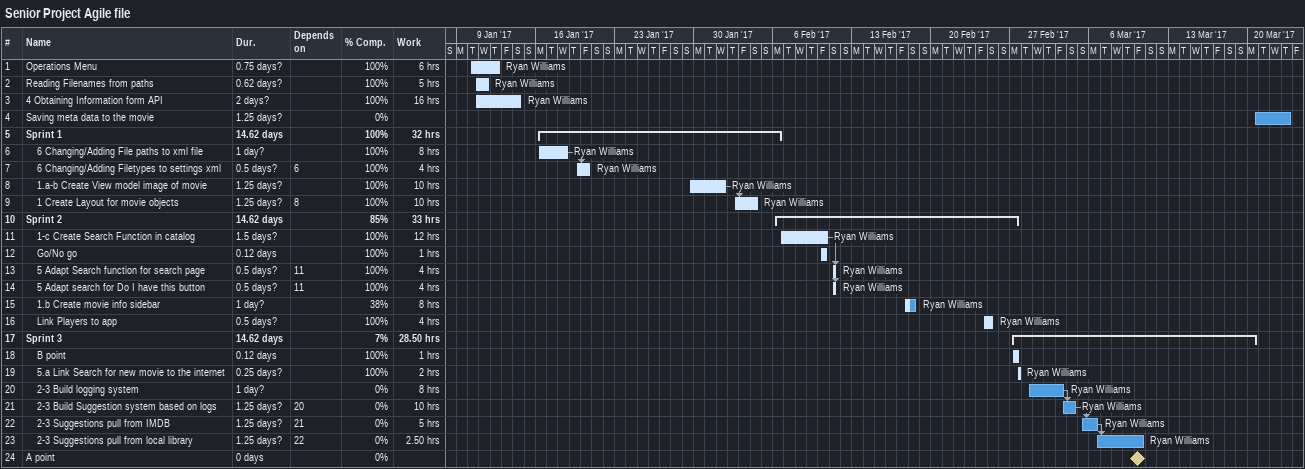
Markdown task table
Senior Project Agile file

| ID | Level | Task | Duration | Start | Finish | Predecessors | Resources | % complete | Work (h) |
|---|---|---|---|---|---|---|---|---|---|
| 1 | 1 | Operations Menu | 0.75d? | 2017-01-10 | 2017-01-12 |  | Ryan Williams | 100 | 6 |
| 2 | 1 | Reading Filenames from paths | 0.62d? | 2017-01-10 | 2017-01-11 |  | Ryan Williams | 100 | 5 |
| 3 | 1 | 4 Obtaining Information form API | 2d? | 2017-01-10 | 2017-01-14 |  | Ryan Williams | 100 | 16 |
| 4 | 1 | Saving meta data to the movie | 1.25d? | 2017-03-20 | 2017-03-23 |  |  | 0 |  |
| 5 | 1 | **Sprint 1** | 14.62d | 2017-01-16 | 2017-02-06 |  |  | 100 | 32 |
| 6 | 2 | 6 Changing/Adding File paths to xml file | 1d? | 2017-01-16 | 2017-01-18 |  | Ryan Williams | 100 | 8 |
| 7 | 2 | 6 Changing/Adding Filetypes to settings xml | 0.5d? | 2017-01-19 | 2017-01-20 | 6 | Ryan Williams | 100 | 4 |
| 8 | 2 | 1.a-b Create View model image of movie | 1.25d? | 2017-01-29 | 2017-02-01 |  | Ryan Williams | 100 | 10 |
| 9 | 2 | 1 Create Layout for movie objects | 1.25d? | 2017-02-02 | 2017-02-04 | 8 | Ryan Williams | 100 | 10 |
| 10 | 1 | **Sprint 2** | 14.62d | 2017-02-06 | 2017-02-27 |  |  | 85 | 33 |
| 11 | 2 | 1-c Create Search Function in catalog | 1.5d? | 2017-02-06 | 2017-02-10 |  | Ryan Williams | 100 | 12 |
| 12 | 2 | Go/No go | 0.12d | 2017-02-10 | 2017-02-10 |  |  | 100 | 1 |
| 13 | 2 | 5 Adapt Search function for search page | 0.5d? | 2017-02-11 | 2017-02-11 | 11 | Ryan Williams | 100 | 4 |
| 14 | 2 | 5 Adapt search for Do I have this button | 0.5d? | 2017-02-11 | 2017-02-11 | 11 | Ryan Williams | 100 | 4 |
| 15 | 2 | 1.b Create movie info sidebar | 1d? | 2017-02-17 | 2017-02-18 |  | Ryan Williams | 38 | 8 |
| 16 | 2 | Link Players to app | 0.5d? | 2017-02-24 | 2017-02-25 |  | Ryan Williams | 100 | 4 |
| 17 | 1 | **Sprint 3** | 14.62d | 2017-02-27 | 2017-03-20 |  |  | 7 | 28.50 |
| 18 | 2 | B point | 0.12d | 2017-02-27 | 2017-02-27 |  |  | 100 | 1 |
| 19 | 2 | 5.a Link Search for new movie to the internet | 0.25d? | 2017-02-27 | 2017-02-27 |  | Ryan Williams | 100 | 2 |
| 20 | 2 | 2-3 Build logging system | 1d? | 2017-02-28 | 2017-03-03 |  | Ryan Williams | 0 | 8 |
| 21 | 2 | 2-3 Build Suggestion system based on logs | 1.25d? | 2017-03-03 | 2017-03-04 | 20 | Ryan Williams | 0 | 10 |
| 22 | 2 | 2-3 Suggestions pull from IMDB | 1.25d? | 2017-03-05 | 2017-03-06 | 21 | Ryan Williams | 0 | 5 |
| 23 | 2 | 2-3 Suggestions pull from local library | 1.25d? | 2017-03-06 | 2017-03-10 | 22 | Ryan Williams | 0 | 2.50 |
| 24 | 1 | A point | 0d | 2017-03-10 | 2017-03-10 |  |  | 0 |  |
